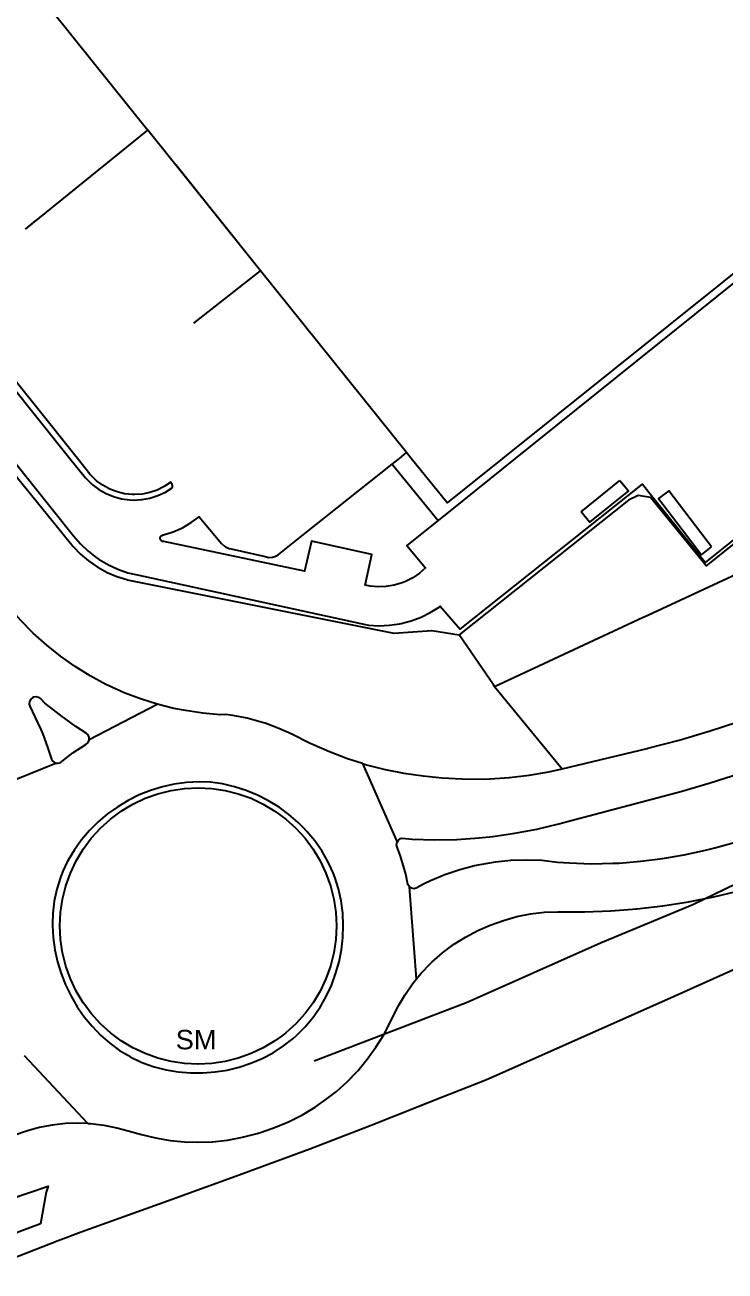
# Model space of a CAD drawing. Header units: millimetres. Extents: x 111502 to 977541, y 8702 to 1044108.
# Drawn here: x 975025.6 to 975133.3, y 478333.6 to 478525.3 of the extents above; entities that cross this region are included whole.
import ezdxf

# ---------------------------------------------------------------- set-up
doc = ezdxf.new("R2010")
doc.units = ezdxf.units.MM
doc.header["$LTSCALE"] = 0.25
doc.layers.add('X HVSS Site Background', color=8, linetype='Continuous')
doc.styles.add('OS Master Map$1$Standard', font='txt')

# ---------------------------------------------------------------- blocks, each defined once
blk = doc.blocks.new('OS MAP')
at = {"layer": 'X HVSS Site Background', "flags": 128}
for points in [[(488867.6, 242919.91), (488868.32, 242920.79), (488868.32, 242920.79), (488869.77, 242922.31), (488869.77, 242922.31), (488869.98, 242922.51), (488869.98, 242922.51), (488871.59, 242923.93), (488871.59, 242923.93), (488873.31, 242925.21), (488873.31, 242925.21), (488875.12, 242926.35), (488875.12, 242926.35), (488877.01, 242927.36), (488877.01, 242927.36), (488878.95, 242928.21), (488878.95, 242928.21), (488880.97, 242928.93), (488880.97, 242928.93), (488883.03, 242929.5), (488883.03, 242929.5), (488885.14, 242929.91), (488885.14, 242929.91), (488887.26, 242930.17), (488887.26, 242930.17), (488889.41, 242930.26), (488889.41, 242930.26), (488890.22, 242930.26), (488890.22, 242930.26), (488893.46, 242930.24), (488893.46, 242930.24), (488897.47, 242930.4), (488897.47, 242930.4), (488901.48, 242930.71), (488901.48, 242930.71), (488905.47, 242931.18), (488905.47, 242931.18), (488909.44, 242931.8), (488909.44, 242931.8), (488913.33, 242932.56), (488913.33, 242932.56), (488916.75, 242933.36)], [(488866.52, 242934.11), (488866.84, 242933.91), (488866.84, 242933.91), (488867.2, 242933.85), (488867.2, 242933.85), (488867.57, 242933.95), (488867.57, 242933.95), (488868.79, 242934.61), (488868.79, 242934.61), (488869.77, 242935.07), (488869.77, 242935.07), (488871.98, 242935.98), (488871.98, 242935.98), (488874.24, 242936.75), (488874.24, 242936.75), (488876.54, 242937.36), (488876.54, 242937.36), (488877.4, 242937.54), (488877.4, 242937.54), (488879.75, 242937.94), (488879.75, 242937.94), (488882.12, 242938.17), (488882.12, 242938.17), (488884.51, 242938.25), (488884.51, 242938.25), (488886.89, 242938.17), (488886.89, 242938.17), (488889.29, 242937.89), (488889.29, 242937.89), (488891.13, 242937.76), (488891.13, 242937.76), (488894.48, 242937.65), (488894.48, 242937.65), (488897.84, 242937.71), (488897.84, 242937.71), (488898.75, 242937.75), (488898.75, 242937.75), (488902.1, 242938.02), (488902.1, 242938.02), (488905.43, 242938.46), (488905.43, 242938.46), (488908.74, 242939.03), (488908.74, 242939.03), (488912.03, 242939.73), (488912.03, 242939.73), (488913.49, 242940.09), (488913.49, 242940.09), (488917.02, 242941.05)], [(488864.61, 242940.94), (488864.82, 242941.27), (488864.82, 242941.27), (488865.15, 242941.5), (488865.15, 242941.5), (488865.4, 242941.57), (488865.4, 242941.57), (488866.95, 242941.4), (488866.95, 242941.4), (488870.38, 242941.32), (488870.38, 242941.32), (488873.82, 242941.39), (488873.82, 242941.39), (488877.26, 242941.62), (488877.26, 242941.62), (488879.34, 242941.84), (488879.34, 242941.84), (488882.74, 242942.33), (488882.74, 242942.33), (488886.12, 242942.98), (488886.12, 242942.98), (488889.47, 242943.78), (488889.47, 242943.78), (488891.36, 242944.31), (488891.36, 242944.31), (488908.24, 242948.78), (488908.24, 242948.78), (488912.78, 242950.07), (488912.78, 242950.07), (488917.28, 242951.51)], [(488889.99, 242952.25), (488903.08, 242955.38), (488903.08, 242955.38), (488903.2, 242955.41), (488903.2, 242955.41), (488908, 242956.67), (488908, 242956.67), (488912.76, 242958.09), (488912.76, 242958.09), (488916.84, 242959.44)], [(488774.7, 242864.89), (488812.5, 242879.7), (488812.5, 242879.7), (488816, 242881), (488816, 242881), (488829.3, 242885.8), (488829.3, 242885.8), (488840.9, 242890), (488840.9, 242890), (488851.2, 242893.8), (488851.2, 242893.8), (488860.6, 242897.4), (488860.6, 242897.4), (488871.6, 242901.8), (488871.6, 242901.8), (488878, 242904.3), (488878, 242904.3), (488879.07, 242904.77), (488879.07, 242904.77), (488906.2, 242916.8), (488906.2, 242916.8), (488919.3, 242922.7)], [(488958.38, 243060.71), (488957.67, 243061.6), (488957.67, 243061.6), (488880.82, 243000), (488880.82, 243000), (488872.29, 242993.16), (488872.29, 242993.16), (488866.8, 243000), (488866.8, 243000), (488866.08, 243000.89)], [(488805.34, 243000), (488814.84, 242988.1), (488814.84, 242988.1), (488815.9, 242986.87), (488815.9, 242986.87), (488817.07, 242985.76), (488817.07, 242985.76), (488818.34, 242984.76), (488818.34, 242984.76), (488818.81, 242984.44), (488818.81, 242984.44), (488820.21, 242983.63), (488820.21, 242983.63), (488821.68, 242982.95), (488821.68, 242982.95), (488823.21, 242982.42), (488823.21, 242982.42), (488824.41, 242982.12), (488824.41, 242982.12), (488860.23, 242974.35), (488860.23, 242974.35), (488861.82, 242974.26), (488861.82, 242974.26), (488863.42, 242974.33), (488863.42, 242974.33), (488865, 242974.56), (488865, 242974.56), (488865.25, 242974.61), (488865.25, 242974.61), (488866.8, 242975.02), (488866.8, 242975.02), (488868.29, 242975.58), (488868.29, 242975.58), (488869.72, 242976.29), (488869.72, 242976.29), (488871.07, 242977.14), (488871.07, 242977.14), (488871.25, 242977.27), (488871.25, 242977.27), (488874.31, 242973.74), (488874.31, 242973.74), (488902.33, 242996.06), (488902.33, 242996.06), (488904.16, 242993.78), (488904.16, 242993.78), (488911.76, 242984.35), (488911.76, 242984.35), (488912.06, 242983.98), (488912.06, 242983.98), (488932.05, 243000)], [(488843.62, 243028.88), (488830.57, 243045.16)], [(488932.55, 243039.97), (488882.78, 243000), (488882.78, 243000), (488870.91, 242990.47)], [(488807.46, 243035.29), (488808.99, 243036.53)], [(488989.89, 243021.19), (488984.56, 243017.74), (488984.56, 243017.74), (488973, 243031.79), (488973, 243031.79), (488942.46, 243007.66), (488942.46, 243007.66), (488932.86, 243000), (488932.86, 243000), (488912.13, 242983.47), (488912.13, 242983.47), (488903.61, 242993.99), (488903.61, 242993.99), (488901.7, 242994.29), (488901.7, 242994.29), (488900.2, 242993.57), (488900.2, 242993.57), (488874.14, 242972.87)], [(488833.37, 243020.83), (488843.62, 243028.88)], [(488866.08, 243000.89), (488843.62, 243028.88)], [(488814.29, 243000), (488816.67, 242997.02), (488816.67, 242997.02), (488816.82, 242996.85), (488816.82, 242996.85), (488817.73, 242995.98), (488817.73, 242995.98), (488818.75, 242995.23), (488818.75, 242995.23), (488819.85, 242994.61), (488819.85, 242994.61), (488821.02, 242994.13), (488821.02, 242994.13), (488822.24, 242993.8), (488822.24, 242993.8), (488823.5, 242993.63), (488823.5, 242993.63), (488824.1, 242993.6), (488824.1, 242993.6), (488825.36, 242993.67), (488825.36, 242993.67), (488826.61, 242993.9), (488826.61, 242993.9), (488827.81, 242994.28), (488827.81, 242994.28), (488828.97, 242994.8), (488828.97, 242994.8), (488830.04, 242995.47), (488830.04, 242995.47), (488830.06, 242995.56), (488830.06, 242995.56), (488830.06, 242995.6), (488830.06, 242995.6), (488830.07, 242995.64), (488830.07, 242995.64), (488830.07, 242995.72), (488830.07, 242995.72), (488830.06, 242995.76), (488830.06, 242995.76), (488830.06, 242995.84), (488830.06, 242995.84), (488830.04, 242995.92), (488830.04, 242995.92), (488830.03, 242995.95), (488830.03, 242995.95), (488830.02, 242995.99), (488830.02, 242995.99), (488830, 242996.04), (488830, 242996.04), (488829.96, 242996.12), (488829.96, 242996.12), (488829.94, 242996.15), (488829.94, 242996.15), (488829.92, 242996.19), (488829.92, 242996.19), (488829.88, 242996.25), (488829.88, 242996.25), (488829.85, 242996.28), (488829.85, 242996.28), (488829.83, 242996.31), (488829.83, 242996.31), (488829.8, 242996.34), (488829.8, 242996.34), (488828.8, 242995.67), (488828.8, 242995.67), (488827.72, 242995.13), (488827.72, 242995.13), (488826.59, 242994.74), (488826.59, 242994.74), (488825.41, 242994.51), (488825.41, 242994.51), (488824.21, 242994.43), (488824.21, 242994.43), (488823.9, 242994.43), (488823.9, 242994.43), (488822.7, 242994.56), (488822.7, 242994.56), (488821.54, 242994.85), (488821.54, 242994.85), (488820.42, 242995.28), (488820.42, 242995.28), (488819.36, 242995.86), (488819.36, 242995.86), (488818.39, 242996.57), (488818.39, 242996.57), (488817.53, 242997.4), (488817.53, 242997.4), (488817.37, 242997.58), (488817.37, 242997.58), (488815.44, 243000), (488815.44, 243000), (488795.88, 243024.47)], [(488795.18, 243023.91), (488814.29, 243000)], [(488803.82, 243000), (488814.8, 242986.45), (488814.8, 242986.45), (488815.93, 242985.28), (488815.93, 242985.28), (488817.16, 242984.23), (488817.16, 242984.23), (488818.48, 242983.31), (488818.48, 242983.31), (488818.58, 242983.25), (488818.58, 242983.25), (488820, 242982.47), (488820, 242982.47), (488821.49, 242981.84), (488821.49, 242981.84), (488823.03, 242981.35), (488823.03, 242981.35), (488823.09, 242981.34), (488823.09, 242981.34), (488864.12, 242973.13), (488864.12, 242973.13), (488869.95, 242973.53), (488869.95, 242973.53), (488874.14, 242972.87)], [(488879.59, 242964.89), (488879.61, 242964.9), (488879.61, 242964.9), (488902.47, 242975.59), (488902.47, 242975.59), (488902.5, 242975.6), (488902.5, 242975.6), (488929, 242987.9), (488929, 242987.9), (488953.6, 243000), (488953.6, 243000), (488963.7, 243005), (488963.7, 243005), (488974.15, 243010.15), (488974.15, 243010.15), (488980.4, 243013.15), (488980.4, 243013.15), (488982.6, 243014.3), (488982.6, 243014.3), (488984.6, 243015.15), (488984.6, 243015.15), (488992.02, 243018.41)], [(488863.83, 242999.1), (488864.96, 243000), (488864.96, 243000), (488866.08, 243000.89)], [(488850.44, 242988.47), (488863.83, 242999.1)], [(488863.83, 242999.1), (488870.91, 242990.47)], [(488898.89, 242996.61), (488900.19, 242995.01), (488900.19, 242995.01), (488894.22, 242990.18), (488894.22, 242990.18), (488892.92, 242991.79)], [(488892.92, 242991.79), (488898.89, 242996.61)], [(488912.98, 242986.38), (488906.4, 242995.03), (488906.4, 242995.03), (488904.84, 242993.84), (488904.84, 242993.84), (488911.42, 242985.19), (488911.42, 242985.19), (488912.98, 242986.38)], [(488870.91, 242990.47), (488866.12, 242986.62), (488866.12, 242986.62), (488868.97, 242983.19), (488868.97, 242983.19), (488868.05, 242982.35), (488868.05, 242982.35), (488867.03, 242981.64), (488867.03, 242981.64), (488865.92, 242981.06), (488865.92, 242981.06), (488865.38, 242980.84), (488865.38, 242980.84), (488864.18, 242980.48), (488864.18, 242980.48), (488862.95, 242980.28), (488862.95, 242980.28), (488861.71, 242980.23), (488861.71, 242980.23), (488860.47, 242980.35), (488860.47, 242980.35), (488859.7, 242980.5), (488859.7, 242980.5), (488860.71, 242985.2), (488860.71, 242985.2), (488851.45, 242987.26), (488851.45, 242987.26), (488850.35, 242982.64), (488850.35, 242982.64), (488828.72, 242987.22), (488828.72, 242987.22), (488828.64, 242987.22), (488828.64, 242987.22), (488828.61, 242987.23), (488828.61, 242987.23), (488828.59, 242987.23), (488828.59, 242987.23), (488828.57, 242987.24), (488828.57, 242987.24), (488828.55, 242987.24), (488828.55, 242987.24), (488828.39, 242987.32), (488828.39, 242987.32), (488828.38, 242987.34), (488828.38, 242987.34), (488828.36, 242987.35), (488828.36, 242987.35), (488828.31, 242987.4), (488828.31, 242987.4), (488828.3, 242987.42), (488828.3, 242987.42), (488828.28, 242987.44), (488828.28, 242987.44), (488828.27, 242987.46), (488828.27, 242987.46), (488828.26, 242987.47), (488828.26, 242987.47), (488828.2, 242987.59), (488828.2, 242987.59), (488828.2, 242987.61), (488828.2, 242987.61), (488828.19, 242987.64), (488828.19, 242987.64), (488828.19, 242987.66), (488828.19, 242987.66), (488828.18, 242987.68), (488828.18, 242987.68), (488828.18, 242987.81), (488828.18, 242987.81), (488828.19, 242987.85), (488828.19, 242987.85), (488828.22, 242987.91), (488828.22, 242987.91), (488828.22, 242987.93), (488828.22, 242987.93), (488828.24, 242987.95), (488828.24, 242987.95), (488828.24, 242987.97), (488828.24, 242987.97), (488828.26, 242987.99), (488828.26, 242987.99), (488828.28, 242988.03), (488828.28, 242988.03), (488828.3, 242988.04), (488828.3, 242988.04), (488828.31, 242988.06), (488828.31, 242988.06), (488828.36, 242988.11), (488828.36, 242988.11), (488828.4, 242988.13), (488828.4, 242988.13), (488828.43, 242988.16), (488828.43, 242988.16), (488828.51, 242988.2), (488828.51, 242988.2), (488828.54, 242988.2), (488828.54, 242988.2), (488828.58, 242988.22), (488828.58, 242988.22), (488828.6, 242988.22), (488828.6, 242988.22), (488828.62, 242988.23), (488828.62, 242988.23), (488828.71, 242988.23), (488828.71, 242988.23), (488830.18, 242988.71), (488830.18, 242988.71), (488831.59, 242989.34), (488831.59, 242989.34), (488832.95, 242990.14), (488832.95, 242990.14), (488834.16, 242991.02), (488834.16, 242991.02), (488837.61, 242986.93), (488837.61, 242986.93), (488838.06, 242986.51), (488838.06, 242986.51), (488838.24, 242986.39), (488838.24, 242986.39), (488838.81, 242986.14), (488838.81, 242986.14), (488839.09, 242986.08), (488839.09, 242986.08), (488844.33, 242984.9), (488844.33, 242984.9), (488844.89, 242984.77), (488844.89, 242984.77), (488845.47, 242984.8), (488845.47, 242984.8), (488845.82, 242984.9), (488845.82, 242984.9), (488846.33, 242985.17), (488846.33, 242985.17), (488850.44, 242988.47)], [(488827.7, 242962.2), (488825.14, 242963.01), (488825.14, 242963.01), (488822.63, 242963.96), (488822.63, 242963.96), (488820.19, 242965.07), (488820.19, 242965.07), (488819.83, 242965.24), (488819.83, 242965.24), (488817.43, 242966.54), (488817.43, 242966.54), (488815.1, 242967.98), (488815.1, 242967.98), (488812.87, 242969.56), (488812.87, 242969.56), (488810.73, 242971.27), (488810.73, 242971.27), (488808.65, 242973.13), (488808.65, 242973.13), (488806.73, 242975.08), (488806.73, 242975.08), (488805.97, 242975.94)], [(488879.59, 242964.89), (488879.42, 242965.14), (488879.42, 242965.14), (488874.14, 242972.87)], [(488879.59, 242964.89), (488889.99, 242952.25)], [(488817.23, 242956.75), (488817.24, 242957.08), (488817.24, 242957.08), (488817.08, 242957.45), (488817.08, 242957.45), (488816.8, 242957.74), (488816.8, 242957.74), (488815.21, 242958.74), (488815.21, 242958.74), (488812.89, 242960.44), (488812.89, 242960.44), (488810.46, 242962.36), (488810.46, 242962.36), (488809.8, 242962.99), (488809.8, 242962.99), (488809.48, 242963.22), (488809.48, 242963.22), (488809.08, 242963.31), (488809.08, 242963.31), (488808.69, 242963.26), (488808.69, 242963.26), (488808.59, 242963.21), (488808.59, 242963.21), (488808.28, 242962.96), (488808.28, 242962.96), (488808.08, 242962.61), (488808.08, 242962.61), (488808.03, 242962.21), (488808.03, 242962.21), (488808.11, 242961.86), (488808.11, 242961.86), (488808.91, 242960.24), (488808.91, 242960.24), (488809.84, 242958.29), (488809.84, 242958.29), (488810.13, 242957.59), (488810.13, 242957.59), (488810.85, 242955.55), (488810.85, 242955.55), (488810.99, 242955.11), (488810.99, 242955.11), (488811.48, 242953.75), (488811.48, 242953.75), (488811.66, 242953.41), (488811.66, 242953.41), (488811.96, 242953.18), (488811.96, 242953.18), (488812.03, 242953.15), (488812.03, 242953.15), (488812.24, 242953.12)], [(488817.23, 242956.75), (488827.7, 242962.2)], [(488859.29, 242953.06), (488856.97, 242953.79), (488856.97, 242953.79), (488854.2, 242954.84), (488854.2, 242954.84), (488851.49, 242956.03), (488851.49, 242956.03), (488851.25, 242956.14), (488851.25, 242956.14), (488848.44, 242957.55), (488848.44, 242957.55), (488846.41, 242958.47), (488846.41, 242958.47), (488844.32, 242959.25), (488844.32, 242959.25), (488843.71, 242959.44), (488843.71, 242959.44), (488841.55, 242960.02), (488841.55, 242960.02), (488839.36, 242960.44), (488839.36, 242960.44), (488838.29, 242960.59), (488838.29, 242960.59), (488837.41, 242960.57), (488837.41, 242960.57), (488834.73, 242960.8), (488834.73, 242960.8), (488832.07, 242961.2), (488832.07, 242961.2), (488830.3, 242961.55), (488830.3, 242961.55), (488827.7, 242962.2)], [(488812.24, 242953.12), (488812.4, 242953.09), (488812.4, 242953.09), (488812.77, 242953.19), (488812.77, 242953.19), (488813.03, 242953.39), (488813.03, 242953.39), (488814.76, 242954.68), (488814.76, 242954.68), (488816.75, 242955.98), (488816.75, 242955.98), (488817.05, 242956.25), (488817.05, 242956.25), (488817.23, 242956.62), (488817.23, 242956.62), (488817.23, 242956.75)], [(488812.24, 242953.12), (488804.15, 242949.83)], [(488859.29, 242953.06), (488864.61, 242940.94)], [(488859.29, 242953.06), (488859.79, 242952.9), (488859.79, 242952.9), (488859.89, 242952.87), (488859.89, 242952.87), (488862.76, 242952.15), (488862.76, 242952.15), (488865.67, 242951.59), (488865.67, 242951.59), (488868.6, 242951.17), (488868.6, 242951.17), (488871.54, 242950.88), (488871.54, 242950.88), (488874.58, 242950.69), (488874.58, 242950.69), (488877.84, 242950.66), (488877.84, 242950.66), (488878.87, 242950.7), (488878.87, 242950.7), (488881.92, 242950.89), (488881.92, 242950.89), (488884.95, 242951.25), (488884.95, 242951.25), (488887.96, 242951.76), (488887.96, 242951.76), (488889.99, 242952.25)], [(488834.16, 242950.22), (488832.22, 242950.12), (488832.22, 242950.12), (488830.35, 242949.88), (488830.35, 242949.88), (488828.51, 242949.48), (488828.51, 242949.48), (488826.71, 242948.93), (488826.71, 242948.93), (488824.95, 242948.23), (488824.95, 242948.23), (488823.26, 242947.39), (488823.26, 242947.39), (488821.64, 242946.41), (488821.64, 242946.41), (488820.1, 242945.31), (488820.1, 242945.31), (488818.66, 242944.09), (488818.66, 242944.09), (488817.32, 242942.76), (488817.32, 242942.76), (488816.09, 242941.33), (488816.09, 242941.33), (488814.99, 242939.8), (488814.99, 242939.8), (488814.02, 242938.18), (488814.02, 242938.18), (488813.89, 242937.91), (488813.89, 242937.91), (488813.2, 242936.48), (488813.2, 242936.48), (488812.83, 242935.54), (488812.83, 242935.54), (488812.27, 242933.74), (488812.27, 242933.74), (488811.88, 242931.9), (488811.88, 242931.9), (488811.66, 242930.03), (488811.66, 242930.03), (488811.61, 242928.44), (488811.61, 242928.44), (488811.6, 242928.16), (488811.6, 242928.16), (488811.71, 242926.28), (488811.71, 242926.28), (488811.97, 242924.41), (488811.97, 242924.41), (488812.39, 242922.57), (488812.39, 242922.57), (488812.94, 242920.76), (488812.94, 242920.76), (488813.64, 242918.99), (488813.64, 242918.99), (488813.73, 242918.8), (488813.73, 242918.8), (488814.47, 242917.28), (488814.47, 242917.28), (488815.42, 242915.65), (488815.42, 242915.65), (488816.5, 242914.09), (488816.5, 242914.09), (488817.7, 242912.63), (488817.7, 242912.63), (488819.01, 242911.27), (488819.01, 242911.27), (488820.42, 242910.03), (488820.42, 242910.03), (488821.94, 242908.92), (488821.94, 242908.92), (488823.18, 242908.17), (488823.18, 242908.17), (488823.55, 242907.95), (488823.55, 242907.95), (488825.25, 242907.13), (488825.25, 242907.13), (488825.49, 242907.03), (488825.49, 242907.03), (488827.27, 242906.39), (488827.27, 242906.39), (488829.1, 242905.92), (488829.1, 242905.92), (488830.96, 242905.61), (488830.96, 242905.61), (488832.84, 242905.45), (488832.84, 242905.45), (488834.74, 242905.45), (488834.74, 242905.45), (488836.62, 242905.6), (488836.62, 242905.6), (488838.49, 242905.9), (488838.49, 242905.9), (488840.33, 242906.35), (488840.33, 242906.35), (488842.13, 242906.95), (488842.13, 242906.95), (488843.87, 242907.69), (488843.87, 242907.69), (488845.54, 242908.57), (488845.54, 242908.57), (488847.12, 242909.6), (488847.12, 242909.6), (488848.61, 242910.76), (488848.61, 242910.76), (488849.15, 242911.23), (488849.15, 242911.23), (488850.48, 242912.57), (488850.48, 242912.57), (488851.69, 242914.02), (488851.69, 242914.02), (488852.76, 242915.57), (488852.76, 242915.57), (488853.7, 242917.21), (488853.7, 242917.21), (488854.5, 242918.93), (488854.5, 242918.93), (488855.16, 242920.7), (488855.16, 242920.7), (488855.68, 242922.53), (488855.68, 242922.53), (488856.05, 242924.39), (488856.05, 242924.39), (488856.21, 242925.77), (488856.21, 242925.77), (488856.27, 242926.27), (488856.27, 242926.27), (488856.34, 242928.16), (488856.34, 242928.16), (488856.25, 242930.05), (488856.25, 242930.05), (488856.01, 242931.92), (488856.01, 242931.92), (488855.6, 242933.77), (488855.6, 242933.77), (488855.04, 242935.57), (488855.04, 242935.57), (488854.77, 242936.26), (488854.77, 242936.26), (488854.47, 242936.91), (488854.47, 242936.91), (488853.98, 242937.98), (488853.98, 242937.98), (488853.03, 242939.62), (488853.03, 242939.62), (488851.95, 242941.17), (488851.95, 242941.17), (488850.74, 242942.62), (488850.74, 242942.62), (488850.31, 242943.06), (488850.31, 242943.06), (488849.42, 242943.97), (488849.42, 242943.97), (488847.98, 242945.21), (488847.98, 242945.21), (488846.46, 242946.33), (488846.46, 242946.33), (488844.84, 242947.33), (488844.84, 242947.33), (488843.16, 242948.19), (488843.16, 242948.19), (488841.41, 242948.92), (488841.41, 242948.92), (488839.61, 242949.49), (488839.61, 242949.49), (488837.77, 242949.91), (488837.77, 242949.91), (488835.89, 242950.17), (488835.89, 242950.17), (488834.16, 242950.22)], [(488823.35, 242946.46), (488823.99, 242946.82), (488823.99, 242946.82), (488825.88, 242947.71), (488825.88, 242947.71), (488827.84, 242948.41), (488827.84, 242948.41), (488829.87, 242948.92), (488829.87, 242948.92), (488831.93, 242949.23), (488831.93, 242949.23), (488834.02, 242949.33), (488834.02, 242949.33), (488836.1, 242949.23), (488836.1, 242949.23), (488838.16, 242948.92), (488838.16, 242948.92), (488840.19, 242948.41), (488840.19, 242948.41), (488842.15, 242947.71), (488842.15, 242947.71), (488844.04, 242946.82), (488844.04, 242946.82), (488845.83, 242945.75), (488845.83, 242945.75), (488847.51, 242944.5), (488847.51, 242944.5), (488849.05, 242943.1), (488849.05, 242943.1), (488850.45, 242941.56), (488850.45, 242941.56), (488851.7, 242939.88), (488851.7, 242939.88), (488852.77, 242938.09), (488852.77, 242938.09), (488853.66, 242936.2), (488853.66, 242936.2), (488854.36, 242934.24), (488854.36, 242934.24), (488854.87, 242932.21), (488854.87, 242932.21), (488855.18, 242930.15), (488855.18, 242930.15), (488855.28, 242928.07), (488855.28, 242928.07), (488855.18, 242925.98), (488855.18, 242925.98), (488854.87, 242923.92), (488854.87, 242923.92), (488854.36, 242921.89), (488854.36, 242921.89), (488853.66, 242919.93), (488853.66, 242919.93), (488852.77, 242918.04), (488852.77, 242918.04), (488851.7, 242916.26), (488851.7, 242916.26), (488850.45, 242914.58), (488850.45, 242914.58), (488849.05, 242913.03), (488849.05, 242913.03), (488847.51, 242911.63), (488847.51, 242911.63), (488847.01, 242911.23), (488847.01, 242911.23), (488845.83, 242910.39), (488845.83, 242910.39), (488844.04, 242909.32), (488844.04, 242909.32), (488842.15, 242908.42), (488842.15, 242908.42), (488840.19, 242907.72), (488840.19, 242907.72), (488838.16, 242907.21), (488838.16, 242907.21), (488836.1, 242906.91), (488836.1, 242906.91), (488834.02, 242906.8), (488834.02, 242906.8), (488831.93, 242906.91), (488831.93, 242906.91), (488829.87, 242907.21), (488829.87, 242907.21), (488827.84, 242907.72), (488827.84, 242907.72), (488825.88, 242908.42), (488825.88, 242908.42), (488823.99, 242909.32), (488823.99, 242909.32), (488822.2, 242910.39), (488822.2, 242910.39), (488820.53, 242911.63), (488820.53, 242911.63), (488818.98, 242913.03), (488818.98, 242913.03), (488817.58, 242914.58), (488817.58, 242914.58), (488816.57, 242915.92), (488816.57, 242915.92), (488816.34, 242916.26), (488816.34, 242916.26), (488815.27, 242918.04), (488815.27, 242918.04), (488814.37, 242919.93), (488814.37, 242919.93), (488813.67, 242921.89), (488813.67, 242921.89), (488813.16, 242923.92), (488813.16, 242923.92), (488812.86, 242925.98), (488812.86, 242925.98), (488812.76, 242928.07), (488812.76, 242928.07), (488812.86, 242930.15), (488812.86, 242930.15), (488813.16, 242932.21), (488813.16, 242932.21), (488813.67, 242934.24), (488813.67, 242934.24), (488814.37, 242936.2), (488814.37, 242936.2), (488815.27, 242938.09), (488815.27, 242938.09), (488816.34, 242939.88), (488816.34, 242939.88), (488817.58, 242941.56), (488817.58, 242941.56), (488818.98, 242943.1), (488818.98, 242943.1), (488820.53, 242944.5), (488820.53, 242944.5), (488822.2, 242945.75), (488822.2, 242945.75), (488823.35, 242946.46)], [(488866.52, 242934.11), (488866.29, 242934.47), (488866.29, 242934.47), (488865.94, 242936.05), (488865.94, 242936.05), (488865.61, 242937.29), (488865.61, 242937.29), (488865.08, 242938.97), (488865.08, 242938.97), (488864.63, 242940.17), (488864.63, 242940.17), (488864.54, 242940.56), (488864.54, 242940.56), (488864.61, 242940.94)], [(488867.6, 242919.91), (488866.52, 242934.11)], [(488817.05, 242897.67), (488817.47, 242897.65), (488817.47, 242897.65), (488819.5, 242897.41), (488819.5, 242897.41), (488821.5, 242897.02), (488821.5, 242897.02), (488823.25, 242896.54), (488823.25, 242896.54), (488825.31, 242895.99), (488825.31, 242895.99), (488827.48, 242895.45), (488827.48, 242895.45), (488829.69, 242895.07), (488829.69, 242895.07), (488831.91, 242894.84), (488831.91, 242894.84), (488833.88, 242894.78), (488833.88, 242894.78), (488836.21, 242894.87), (488836.21, 242894.87), (488838.54, 242895.13), (488838.54, 242895.13), (488840.84, 242895.57), (488840.84, 242895.57), (488843.1, 242896.16), (488843.1, 242896.16), (488843.74, 242896.35), (488843.74, 242896.35), (488845.89, 242897.11), (488845.89, 242897.11), (488848, 242898), (488848, 242898), (488850.04, 242899.03), (488850.04, 242899.03), (488852, 242900.2), (488852, 242900.2), (488853.87, 242901.5), (488853.87, 242901.5), (488855.28, 242902.62), (488855.28, 242902.62), (488856.97, 242904.15), (488856.97, 242904.15), (488858.55, 242905.8), (488858.55, 242905.8), (488860.02, 242907.55), (488860.02, 242907.55), (488861.36, 242909.4), (488861.36, 242909.4), (488862.55, 242911.32), (488862.55, 242911.32), (488863.79, 242913.75), (488863.79, 242913.75), (488864.72, 242915.63), (488864.72, 242915.63), (488865.78, 242917.44), (488865.78, 242917.44), (488866.99, 242919.16), (488866.99, 242919.16), (488867.6, 242919.91)], [(488817.05, 242897.67), (488807.3, 242908.09)], [(488817.05, 242897.67), (488815.44, 242897.73), (488815.44, 242897.73), (488813.6, 242897.66), (488813.6, 242897.66), (488811.57, 242897.43), (488811.57, 242897.43), (488809.57, 242897.05), (488809.57, 242897.05), (488807.6, 242896.51), (488807.6, 242896.51), (488805.68, 242895.82), (488805.68, 242895.82), (488803.83, 242894.98), (488803.83, 242894.98), (488802.04, 242894), (488802.04, 242894), (488761.15, 242871.15)], [(488761.15, 242871.15), (488810.94, 242888.03), (488810.94, 242888.03), (488810.66, 242887.11), (488810.66, 242887.11), (488809.76, 242882.25), (488809.76, 242882.25), (488769.3, 242867.1)]]:
    blk.add_lwpolyline(points, dxfattribs=at)
at = {"layer": 'X HVSS Site Background'}
for points in [[(488867.6, 242919.91), (488868.32, 242920.79), (488869.77, 242922.31), (488869.98, 242922.51), (488871.59, 242923.93), (488873.31, 242925.21), (488875.12, 242926.35), (488877.01, 242927.36), (488878.95, 242928.21), (488880.97, 242928.93), (488883.03, 242929.5), (488885.14, 242929.91), (488887.26, 242930.17), (488889.41, 242930.26), (488890.22, 242930.26), (488893.46, 242930.24), (488897.47, 242930.4), (488901.48, 242930.71), (488905.47, 242931.18), (488909.44, 242931.8), (488913.33, 242932.56), (488916.75, 242933.36)], [(488866.52, 242934.11), (488866.84, 242933.91), (488867.2, 242933.85), (488867.57, 242933.95), (488868.79, 242934.61), (488869.77, 242935.07), (488871.98, 242935.98), (488874.24, 242936.75), (488876.54, 242937.36), (488877.4, 242937.54), (488879.75, 242937.94), (488882.12, 242938.17), (488884.51, 242938.25), (488886.89, 242938.17), (488889.29, 242937.89), (488891.13, 242937.76), (488894.48, 242937.65), (488897.84, 242937.71), (488898.75, 242937.75), (488902.1, 242938.02), (488905.43, 242938.46), (488908.74, 242939.03), (488912.03, 242939.73), (488913.49, 242940.09), (488917.02, 242941.05)], [(488864.61, 242940.94), (488864.82, 242941.27), (488865.15, 242941.5), (488865.4, 242941.57), (488866.95, 242941.4), (488870.38, 242941.32), (488873.82, 242941.39), (488877.26, 242941.62), (488879.34, 242941.84), (488882.74, 242942.33), (488886.12, 242942.98), (488889.47, 242943.78), (488891.36, 242944.31), (488908.24, 242948.78), (488912.78, 242950.07), (488917.28, 242951.51)], [(488889.99, 242952.25), (488903.08, 242955.38), (488903.2, 242955.41), (488908, 242956.67), (488912.76, 242958.09), (488916.84, 242959.44), (488921.5, 242961.15), (488926.12, 242962.99), (488930.09, 242964.7), (488934.88, 242966.91), (488936.3, 242967.6), (488951.8, 242975.8), (488979.8, 242991.5), (488993.3, 242999.5), (488994.1, 243000), (488998, 243002.38), (489000, 243003.6), (489006.7, 243007.7), (489032.8, 243024.7), (489052.2, 243038.3), (489078.4, 243057.8), (489090.4, 243066.9), (489115.53, 243087.52)], [(488807.73, 243073.67), (488814.81, 243064.79), (488826.28, 243050.5)], [(488867.18, 242900.03), (488871.6, 242901.8), (488878, 242904.3), (488879.07, 242904.77), (488906.2, 242916.8), (488919.3, 242922.7), (488943.6, 242934.3), (488986.6, 242957.2), (489000, 242964.6), (489001.5, 242965.4), (489003.1, 242966.4), (489003.33, 242966.54), (489031.8, 242984.5), (489055.3, 243000), (489061.5, 243004.1), (489074.6, 243013.2), (489091, 243025), (489113.34, 243043.05), (489141.14, 243067.28), (489142.95, 243068.79)], [(488958.38, 243060.71), (488957.67, 243061.6), (488880.82, 243000), (488872.29, 242993.16), (488866.8, 243000), (488866.08, 243000.89)], [(488807.46, 243035.29), (488826.28, 243050.5)], [(488843.62, 243028.88), (488826.28, 243050.5)], [(488805.34, 243000), (488814.84, 242988.1), (488815.9, 242986.87), (488817.07, 242985.76), (488818.34, 242984.76), (488818.81, 242984.44), (488820.21, 242983.63), (488821.68, 242982.95), (488823.21, 242982.42), (488824.41, 242982.12), (488860.23, 242974.35), (488861.82, 242974.26), (488863.42, 242974.33), (488865, 242974.56), (488865.25, 242974.61), (488866.8, 242975.02), (488868.29, 242975.58), (488869.72, 242976.29), (488871.07, 242977.14), (488871.25, 242977.27), (488874.31, 242973.74), (488902.33, 242996.06), (488904.16, 242993.78), (488911.76, 242984.35), (488912.06, 242983.98), (488932.05, 243000)], [(488932.55, 243039.97), (488882.78, 243000), (488870.91, 242990.47)], [(488989.89, 243021.19), (488984.56, 243017.74), (488973, 243031.79), (488942.46, 243007.66), (488932.86, 243000), (488912.13, 242983.47), (488903.61, 242993.99), (488901.7, 242994.29), (488900.2, 242993.57), (488874.14, 242972.87)], [(488833.37, 243020.83), (488843.62, 243028.88)], [(488866.08, 243000.89), (488843.62, 243028.88)], [(488814.29, 243000), (488816.67, 242997.02), (488816.82, 242996.85), (488817.73, 242995.98), (488818.75, 242995.23), (488819.85, 242994.61), (488821.02, 242994.13), (488822.24, 242993.8), (488823.5, 242993.63), (488824.1, 242993.6), (488825.36, 242993.67), (488826.61, 242993.9), (488827.81, 242994.28), (488828.97, 242994.8), (488830.04, 242995.47), (488830.06, 242995.56), (488830.06, 242995.6), (488830.07, 242995.64), (488830.07, 242995.72), (488830.06, 242995.76), (488830.06, 242995.84), (488830.04, 242995.92), (488830.03, 242995.95), (488830.02, 242995.99), (488830, 242996.04), (488829.96, 242996.12), (488829.94, 242996.15), (488829.92, 242996.19), (488829.88, 242996.25), (488829.85, 242996.28), (488829.83, 242996.31), (488829.8, 242996.34), (488828.8, 242995.67), (488827.72, 242995.13), (488826.59, 242994.74), (488825.41, 242994.51), (488824.21, 242994.43), (488823.9, 242994.43), (488822.7, 242994.56), (488821.54, 242994.85), (488820.42, 242995.28), (488819.36, 242995.86), (488818.39, 242996.57), (488817.53, 242997.4), (488817.37, 242997.58), (488815.44, 243000), (488795.88, 243024.47)], [(488795.18, 243023.91), (488814.29, 243000)], [(488780.68, 243022.14), (488781.02, 243021.7), (488782.57, 243020.72), (488785.43, 243020.66), (488788.05, 243019.45), (488803.82, 243000), (488814.8, 242986.45), (488815.93, 242985.28), (488817.16, 242984.23), (488818.48, 242983.31), (488818.58, 242983.25), (488820, 242982.47), (488821.49, 242981.84), (488823.03, 242981.35), (488823.09, 242981.34), (488864.12, 242973.13), (488869.95, 242973.53), (488874.14, 242972.87)], [(488879.59, 242964.89), (488879.61, 242964.9), (488902.47, 242975.59), (488902.5, 242975.6), (488929, 242987.9), (488953.6, 243000), (488963.7, 243005), (488974.15, 243010.15), (488980.4, 243013.15), (488982.6, 243014.3), (488984.6, 243015.15), (488992.02, 243018.41)], [(488863.83, 242999.1), (488864.96, 243000), (488866.08, 243000.89)], [(488850.44, 242988.47), (488863.83, 242999.1)], [(488863.83, 242999.1), (488870.91, 242990.47)], [(488898.89, 242996.61), (488900.19, 242995.01), (488894.22, 242990.18), (488892.92, 242991.79)], [(488892.92, 242991.79), (488898.89, 242996.61)], [(488912.98, 242986.38), (488906.4, 242995.03), (488904.84, 242993.84), (488911.42, 242985.19), (488912.98, 242986.38)], [(488870.91, 242990.47), (488866.12, 242986.62), (488868.97, 242983.19), (488868.05, 242982.35), (488867.03, 242981.64), (488865.92, 242981.06), (488865.38, 242980.84), (488864.18, 242980.48), (488862.95, 242980.28), (488861.71, 242980.23), (488860.47, 242980.35), (488859.7, 242980.5), (488860.71, 242985.2), (488851.45, 242987.26), (488850.35, 242982.64), (488828.72, 242987.22), (488828.64, 242987.22), (488828.61, 242987.23), (488828.59, 242987.23), (488828.57, 242987.24), (488828.55, 242987.24), (488828.39, 242987.32), (488828.38, 242987.34), (488828.36, 242987.35), (488828.31, 242987.4), (488828.3, 242987.42), (488828.28, 242987.44), (488828.27, 242987.46), (488828.26, 242987.47), (488828.2, 242987.59), (488828.2, 242987.61), (488828.19, 242987.64), (488828.19, 242987.66), (488828.18, 242987.68), (488828.18, 242987.81), (488828.19, 242987.85), (488828.22, 242987.91), (488828.22, 242987.93), (488828.24, 242987.95), (488828.24, 242987.97), (488828.26, 242987.99), (488828.28, 242988.03), (488828.3, 242988.04), (488828.31, 242988.06), (488828.36, 242988.11), (488828.4, 242988.13), (488828.43, 242988.16), (488828.51, 242988.2), (488828.54, 242988.2), (488828.58, 242988.22), (488828.6, 242988.22), (488828.62, 242988.23), (488828.71, 242988.23), (488830.18, 242988.71), (488831.59, 242989.34), (488832.95, 242990.14), (488834.16, 242991.02), (488837.61, 242986.93), (488838.06, 242986.51), (488838.24, 242986.39), (488838.81, 242986.14), (488839.09, 242986.08), (488844.33, 242984.9), (488844.89, 242984.77), (488845.47, 242984.8), (488845.82, 242984.9), (488846.33, 242985.17), (488850.44, 242988.47)], [(488827.7, 242962.2), (488825.14, 242963.01), (488822.63, 242963.96), (488820.19, 242965.07), (488819.83, 242965.24), (488817.43, 242966.54), (488815.1, 242967.98), (488812.87, 242969.56), (488810.73, 242971.27), (488808.65, 242973.13), (488806.73, 242975.08), (488805.97, 242975.94)], [(488879.59, 242964.89), (488879.42, 242965.14), (488874.14, 242972.87)], [(488879.59, 242964.89), (488889.99, 242952.25)], [(488817.23, 242956.75), (488817.24, 242957.08), (488817.08, 242957.45), (488816.8, 242957.74), (488815.21, 242958.74), (488812.89, 242960.44), (488810.46, 242962.36), (488809.8, 242962.99), (488809.48, 242963.22), (488809.08, 242963.31), (488808.69, 242963.26), (488808.59, 242963.21), (488808.28, 242962.96), (488808.08, 242962.61), (488808.03, 242962.21), (488808.11, 242961.86), (488808.91, 242960.24), (488809.84, 242958.29), (488810.13, 242957.59), (488810.85, 242955.55), (488810.99, 242955.11), (488811.48, 242953.75), (488811.66, 242953.41), (488811.96, 242953.18), (488812.03, 242953.15), (488812.24, 242953.12)], [(488817.23, 242956.75), (488827.7, 242962.2)], [(488859.29, 242953.06), (488856.97, 242953.79), (488854.2, 242954.84), (488851.49, 242956.03), (488851.25, 242956.14), (488848.44, 242957.55), (488846.41, 242958.47), (488844.32, 242959.25), (488843.71, 242959.44), (488841.55, 242960.02), (488839.36, 242960.44), (488838.29, 242960.59), (488837.41, 242960.57), (488834.73, 242960.8), (488832.07, 242961.2), (488830.3, 242961.55), (488827.7, 242962.2)], [(488812.24, 242953.12), (488812.4, 242953.09), (488812.77, 242953.19), (488813.03, 242953.39), (488814.76, 242954.68), (488816.75, 242955.98), (488817.05, 242956.25), (488817.23, 242956.62), (488817.23, 242956.75)], [(488812.24, 242953.12), (488804.15, 242949.83)], [(488859.29, 242953.06), (488864.61, 242940.94)], [(488859.29, 242953.06), (488859.79, 242952.9), (488859.89, 242952.87), (488862.76, 242952.15), (488865.67, 242951.59), (488868.6, 242951.17), (488871.54, 242950.88), (488874.58, 242950.69), (488877.84, 242950.66), (488878.87, 242950.7), (488881.92, 242950.89), (488884.95, 242951.25), (488887.96, 242951.76), (488889.99, 242952.25)], [(488847.02, 242909.54), (488847.12, 242909.6), (488848.61, 242910.76), (488849.15, 242911.23), (488850.48, 242912.57), (488851.69, 242914.02), (488852.76, 242915.57), (488853.7, 242917.21), (488854.5, 242918.93), (488855.16, 242920.7), (488855.68, 242922.53), (488856.05, 242924.39), (488856.21, 242925.77), (488856.27, 242926.27), (488856.34, 242928.16), (488856.25, 242930.05), (488856.01, 242931.92), (488855.6, 242933.77), (488855.04, 242935.57), (488854.77, 242936.26), (488854.47, 242936.91), (488853.98, 242937.98), (488853.03, 242939.62), (488851.95, 242941.17), (488850.74, 242942.62), (488850.31, 242943.06), (488849.42, 242943.97), (488847.98, 242945.21), (488846.46, 242946.33), (488844.84, 242947.33), (488843.16, 242948.19), (488841.41, 242948.92), (488839.61, 242949.49), (488837.77, 242949.91), (488835.89, 242950.17), (488834.16, 242950.22), (488832.22, 242950.12), (488830.35, 242949.88), (488828.51, 242949.48), (488826.71, 242948.93), (488824.95, 242948.23), (488823.26, 242947.39), (488821.64, 242946.41), (488820.1, 242945.31), (488818.66, 242944.09), (488817.32, 242942.76), (488816.09, 242941.33), (488814.99, 242939.8), (488814.02, 242938.18), (488813.89, 242937.91), (488813.2, 242936.48), (488812.83, 242935.54), (488812.27, 242933.74), (488811.88, 242931.9), (488811.66, 242930.03), (488811.61, 242928.44), (488811.6, 242928.16), (488811.71, 242926.28), (488811.72, 242926.19)], [(488812.91, 242925.63), (488812.86, 242925.98), (488812.76, 242928.07), (488812.86, 242930.15), (488813.16, 242932.21), (488813.67, 242934.24), (488814.37, 242936.2), (488815.27, 242938.09), (488816.34, 242939.88), (488817.58, 242941.56), (488818.98, 242943.1), (488820.53, 242944.5), (488822.2, 242945.75), (488823.35, 242946.46), (488823.99, 242946.82), (488825.88, 242947.71), (488827.84, 242948.41), (488829.87, 242948.92), (488831.93, 242949.23), (488834.02, 242949.33), (488836.1, 242949.23), (488838.16, 242948.92), (488840.19, 242948.41), (488842.15, 242947.71), (488844.04, 242946.82), (488845.83, 242945.75), (488847.51, 242944.5), (488849.05, 242943.1), (488850.45, 242941.56), (488851.7, 242939.88), (488852.77, 242938.09), (488853.66, 242936.2), (488854.36, 242934.24), (488854.87, 242932.21), (488855.18, 242930.15), (488855.28, 242928.07), (488855.18, 242925.98), (488854.87, 242923.92), (488854.36, 242921.89), (488853.66, 242919.93), (488852.77, 242918.04), (488851.7, 242916.26), (488850.45, 242914.58), (488849.05, 242913.03), (488847.51, 242911.63), (488847.01, 242911.23), (488845.83, 242910.39), (488845.56, 242910.23)], [(488942.1, 242947.8), (488923.2, 242937.7), (488910.1, 242931.3), (488895.9, 242925.4), (488875.4, 242916.3), (488855.6, 242908.7), (488851.88, 242907.25)], [(488866.52, 242934.11), (488866.29, 242934.47), (488865.94, 242936.05), (488865.61, 242937.29), (488865.08, 242938.97), (488864.63, 242940.17), (488864.54, 242940.56), (488864.61, 242940.94)], [(488867.6, 242919.91), (488866.52, 242934.11)], [(488857.43, 242904.63), (488858.55, 242905.8), (488860.02, 242907.55), (488861.36, 242909.4), (488862.55, 242911.32), (488863.79, 242913.75), (488864.72, 242915.63), (488865.78, 242917.44), (488866.99, 242919.16), (488867.6, 242919.91)]]:
    blk.add_lwpolyline(points, dxfattribs=at)
at = {"layer": 'X HVSS Site Background', "insert": (488830.56, 242909.04), "char_height": 3, "attachment_point": 7, "style": 'OS Master Map$1$Standard'}
blk.add_mtext('{\\farial|b0|i0|c0|p34;SM}', dxfattribs=at)

msp = doc.modelspace()

# ---------------------------------------------------------------- block references
at = {"lineweight": 0}
msp.add_blockref('OS MAP', (486218.2, 235458.61), dxfattribs=at)

doc.saveas('drawing.dxf')
